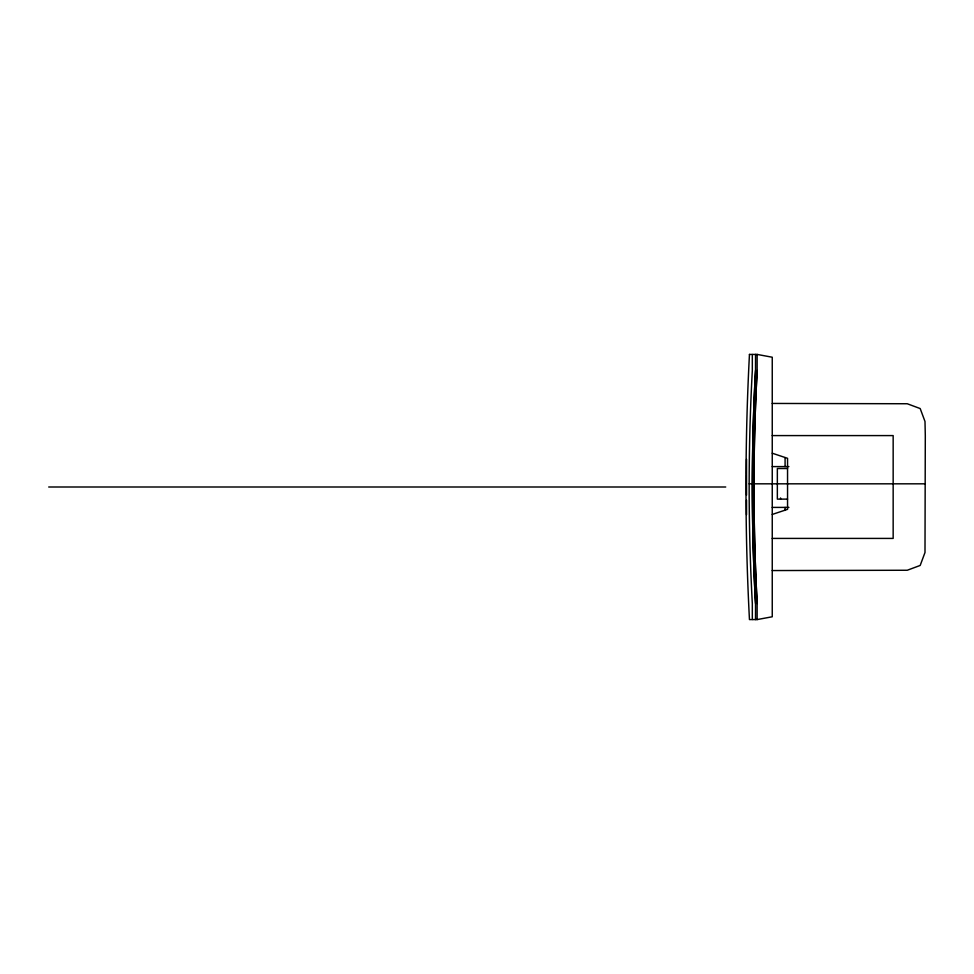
<?xml version="1.0" encoding="UTF-8"?>
<svg xmlns="http://www.w3.org/2000/svg" width="974" height="974" viewBox="0 0 974 974"><rect width="100%" height="100%" fill="white"/><g stroke="black" fill="none" stroke-linecap="round" stroke-linejoin="round"><path stroke-width="1.46" d="M746.534 514.662L746.534 500.149M746.534 495.133L746.534 474.362M746.534 473.851L746.534 459.338M772.248 514.442L787.552 509.341L787.552 458.316L772.248 453.214M752.671 619.574L757.139 619.574L772.248 616.773L772.248 357.227L757.139 354.426L752.671 354.426M772.248 403.443L907.244 403.747L920.186 408.556L924.996 421.486L925.3 435.585L924.996 552.514L920.186 565.444L907.244 570.253L772.248 570.557M772.248 435.585L893.158 435.585L893.158 538.415L772.248 538.415M772.248 466.595L788.891 466.595M787.552 468.518L777.349 468.518L777.349 499.126L787.552 499.126M749.189 483.822L925.3 483.822M48.7 487L725.727 487M772.248 507.405L788.891 507.405M785.081 457.585L785.081 466.595M785.081 507.405L785.081 510.413M780.564 497.97L780.564 499.126M757.139 354.426L757.139 370.911A2136.603 2136.603 0 0 0 757.139 603.089L757.139 619.574M755.532 354.426L755.532 370.911A2136.603 2136.603 0 0 0 755.532 603.089L755.532 619.574M755.532 603.503A2148.303 2148.303 0 0 1 755.532 370.497M757.139 603.503A2148.303 2148.303 0 0 1 757.139 370.497M749.456 354.426C744.83 442.72 744.83 531.28 749.456 619.574L752.318 619.574L752.318 603.503A2148.303 2148.303 0 0 1 752.318 370.497L752.318 354.426L749.456 354.426"/></g></svg>
